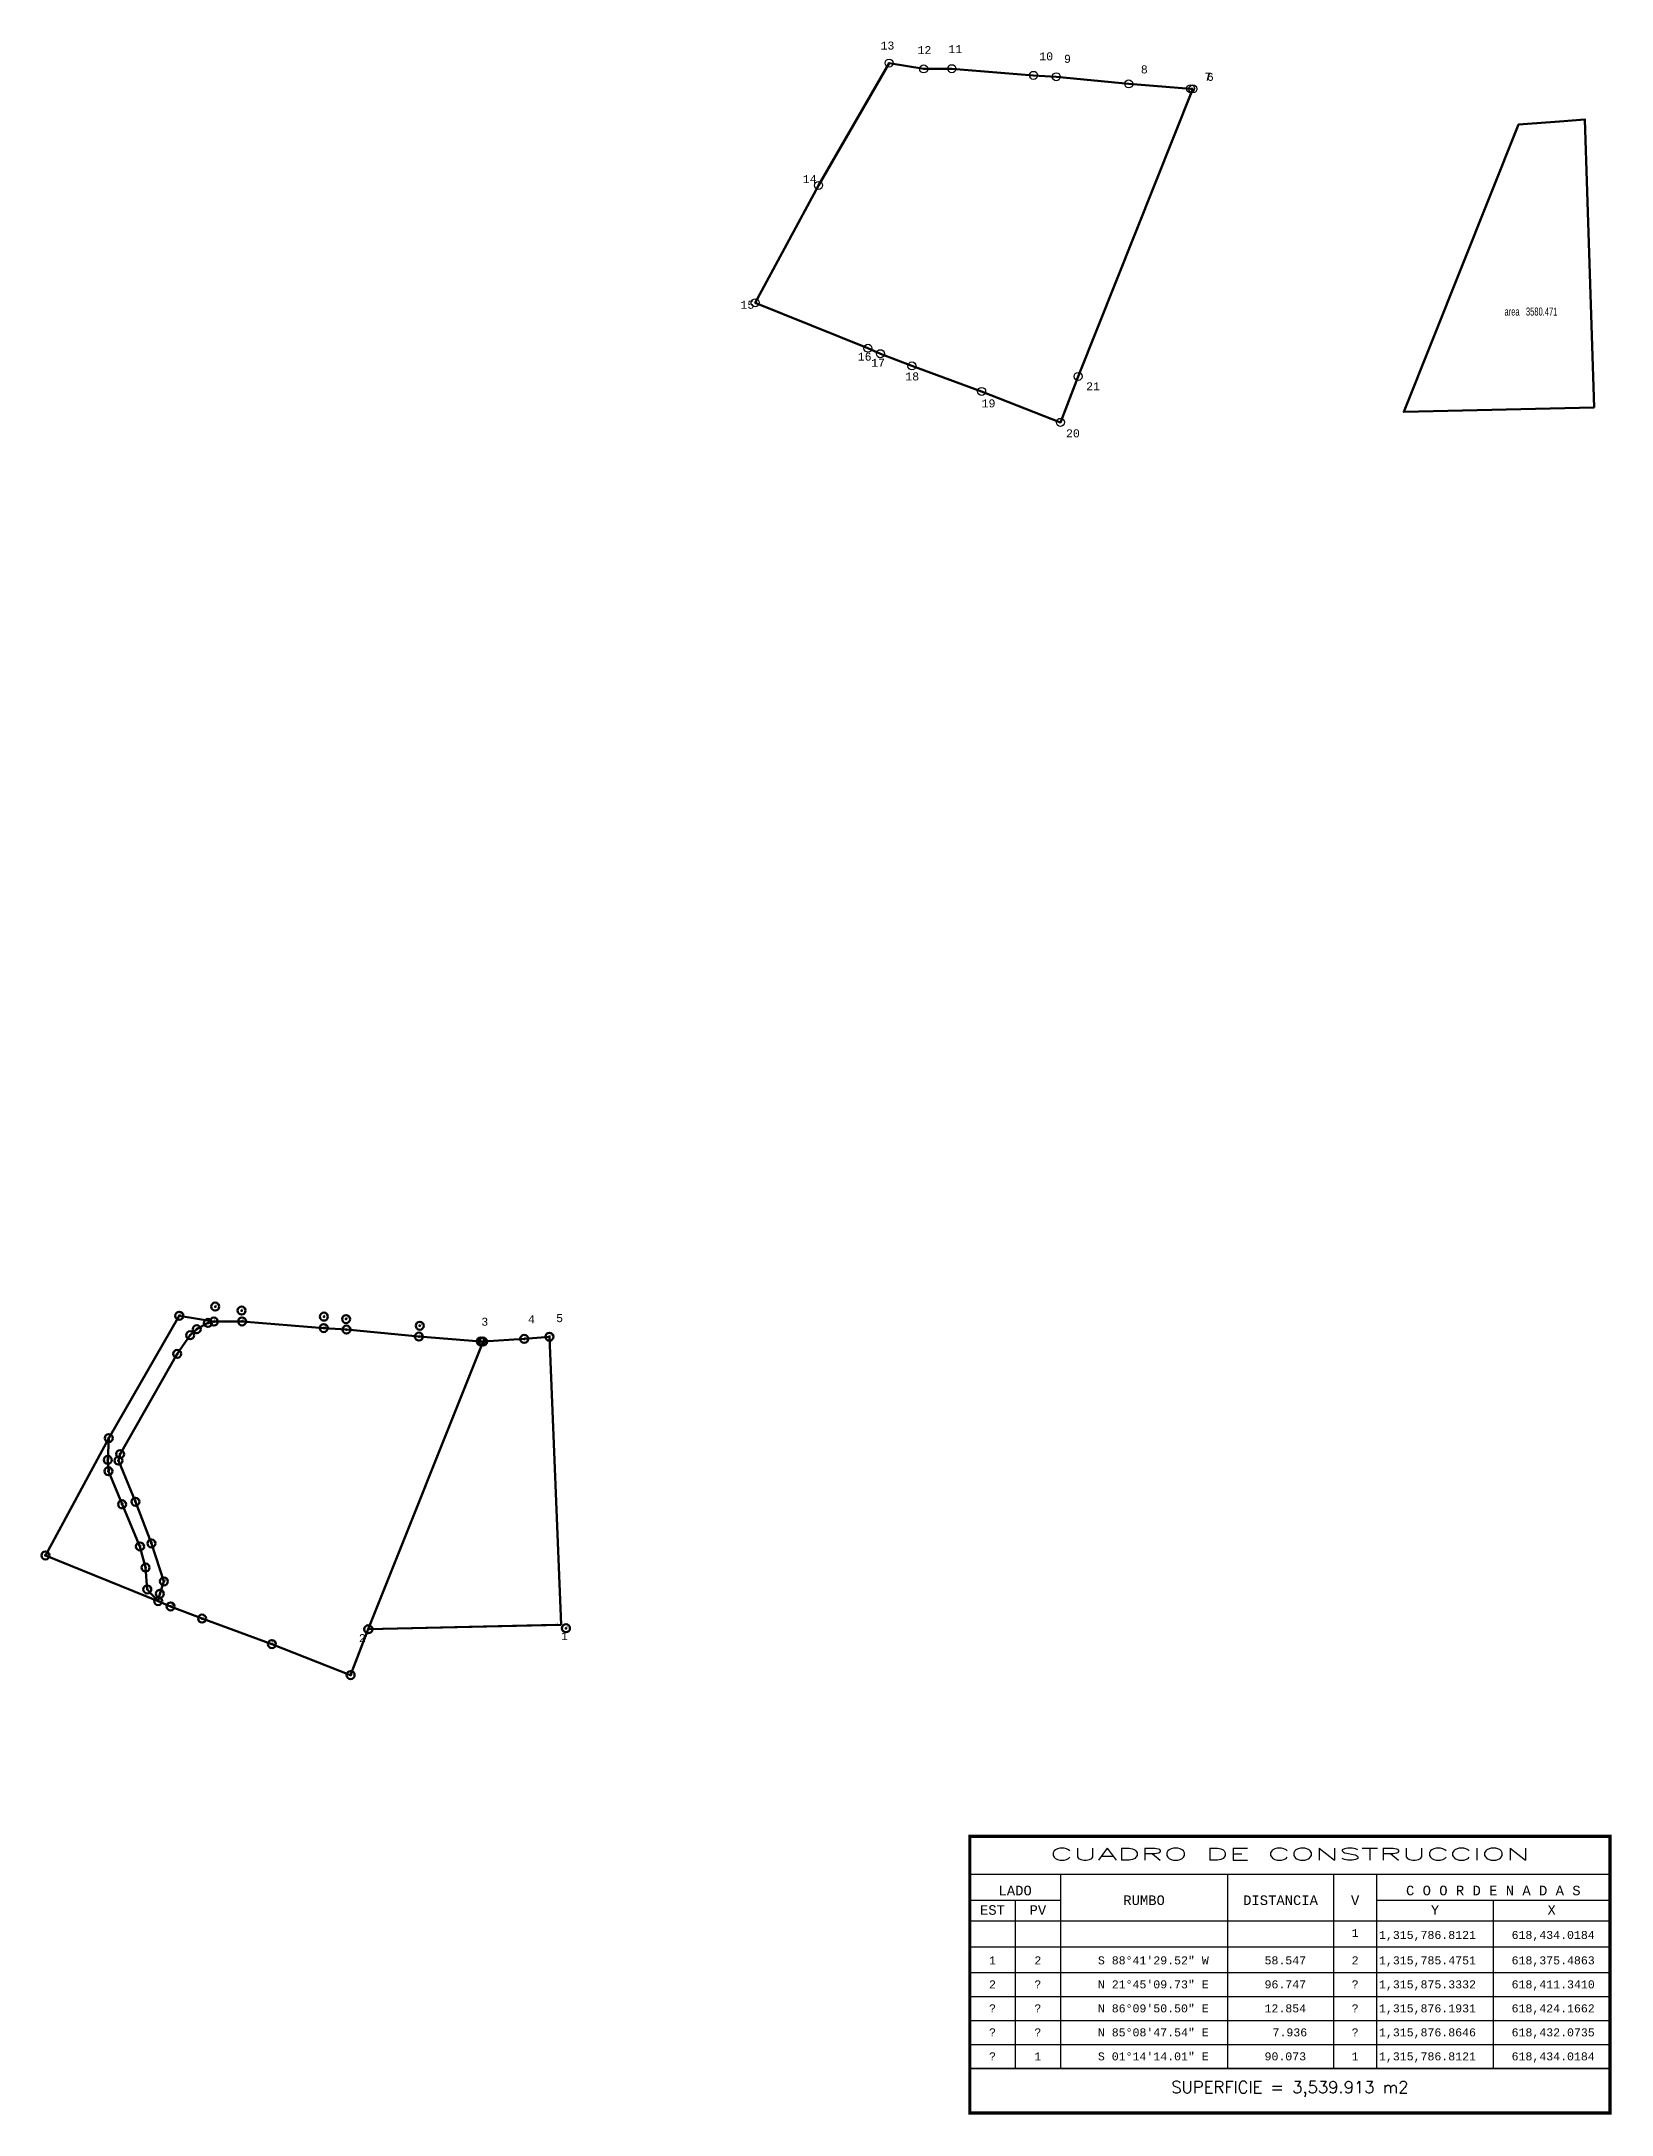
# Model space of a CAD drawing. Header units: millimetres. Extents: x 617900 to 618764, y 1315634 to 1316405.
# Drawn here: x 618273 to 618764, y 1315634 to 1316282 of the extents above; entities that cross this region are included whole.
import ezdxf
from ezdxf.enums import TextEntityAlignment as Align

# ---------------------------------------------------------------- set-up
doc = ezdxf.new("R2010")
doc.units = ezdxf.units.MM
doc.header["$PDMODE"] = 32
doc.header["$PDSIZE"] = 2.5
doc.layers.get('0').update_dxf_attribs({"color": 1, "linetype": 'CONTINUOUS', "lineweight": 100})
for name, color, linetype in [('CVL_CUADCON', 1, 'CONTINUOUS'), ('CVL_CUADCON_LIN', 8, 'CONTINUOUS'), ('CVL_CUADCON_TIT', 1, 'CONTINUOUS'), ('CVL_CUADCON_TX', 2, 'CONTINUOUS'), ('CVL_PUNTO', 2, 'CONTINUOUS'), ('CVL_PUNTO_NUM', 2, 'CONTINUOUS')]:
    doc.layers.add(name, color=color, linetype=linetype)
for name, color, linetype, lineweight in [('Line', 250, 'CONTINUOUS', 100), ('Point', 5, 'CONTINUOUS', 100), ('Point_Name', 1, 'CONTINUOUS', 100)]:
    doc.layers.add(name, color=color, linetype=linetype, lineweight=lineweight)
doc.styles.add('HUECA1', font='hueca1.shx')
doc.styles.add('MONOTXT4', font='monotxt4.shx')
doc.styles.get("Standard").update_dxf_attribs({"font": 'arial.ttf', "width": 0.65})

msp = doc.modelspace()

# ---------------------------------------------------------------- linework, layer by layer
at = {"color": 1}
for points in [[(618633.05, 1316266.75), (618632.33, 1316266.79), (618612.99, 1316268.31), (618590.37, 1316270.53), (618583.27, 1316270.98), (618557.75, 1316273.06), (618548.95, 1316273), (618538.16, 1316274.81), (618516.13, 1316236.59)], [(618516.13, 1316236.59), (618496.35, 1316199.94), (618531.54, 1316185.69), (618535.43, 1316184.01), (618545.26, 1316180.2), (618567.06, 1316172.23), (618591.67, 1316162.56), (618597.19, 1316176.89)], [(618411.34, 1315875.33), (618410.62, 1315875.38), (618391.29, 1315876.9), (618368.67, 1315879.11), (618361.56, 1315879.57), (618336.05, 1315881.64), (618327.24, 1315881.59), (618316.45, 1315883.39), (618294.42, 1315845.17)], [(618294.42, 1315845.17), (618274.65, 1315808.52), (618309.84, 1315794.27), (618313.73, 1315792.59), (618323.56, 1315788.79), (618345.36, 1315780.81), (618369.97, 1315771.14), (618375.49, 1315785.48)]]:
    msp.add_lwpolyline(points, dxfattribs=at)
for points in [[(618597.19, 1316176.89), (618633.05, 1316266.75)], [(618375.49, 1315785.48), (618411.34, 1315875.33)]]:
    msp.add_lwpolyline(points)
at = {"color": 0}
for points in [[(618758.33, 1316167.15), (618755.49, 1316257.19), (618747.58, 1316256.51), (618734.75, 1316255.65), (618698.9, 1316165.8), (618758.33, 1316167.15)], [(618435.69, 1315786.85), (618432.07, 1315876.86), (618424.17, 1315876.19), (618411.34, 1315875.33), (618375.49, 1315785.48), (618435.69, 1315786.85)]]:
    msp.add_lwpolyline(points, dxfattribs=at)
at = {"layer": 'CVL_CUADCON', "color": 1, "linetype": 'Continuous', "const_width": 1, "flags": 128}
msp.add_lwpolyline([(618563.37, 1315720.75), (618763.3, 1315720.75), (618763.3, 1315634.33), (618563.37, 1315634.33)], close=True, dxfattribs=at)
at = {"layer": 'CVL_CUADCON', "color": 1, "linetype": 'Continuous', "const_width": 0.375, "flags": 128}
for points in [[(618563.37, 1315708.88), (618763.3, 1315708.88)], [(618563.37, 1315694.33), (618763.3, 1315694.33)], [(618563.37, 1315648.25), (618763.3, 1315648.25)]]:
    msp.add_lwpolyline(points, dxfattribs=at)
at = {"layer": 'CVL_CUADCON_LIN', "color": 8, "linetype": 'Continuous'}
for p, q in [((618591.69, 1315708.88), (618591.69, 1315648.25)), ((618643.87, 1315708.88), (618643.87, 1315648.25)), ((618676.98, 1315708.88), (618676.98, 1315648.25)), ((618690.44, 1315708.88), (618690.44, 1315648.25)), ((618563.37, 1315700.81), (618591.69, 1315700.81)), ((618577.52, 1315700.81), (618577.52, 1315648.25)), ((618690.44, 1315700.81), (618763.3, 1315700.81)), ((618726.87, 1315700.81), (618726.87, 1315648.25)), ((618563.37, 1315686.19), (618763.3, 1315686.19)), ((618563.37, 1315678.25), (618763.3, 1315678.25)), ((618563.37, 1315670.75), (618763.3, 1315670.75)), ((618563.37, 1315663.25), (618763.3, 1315663.25)), ((618563.37, 1315655.75), (618763.3, 1315655.75)), ((618563.37, 1315648.25), (618763.3, 1315648.25))]:
    msp.add_line(p, q, dxfattribs=at)
at = {"layer": 'CVL_CUADCON_TIT'}
for points in [[(618309.84, 1315794.27), (618310.4, 1315796.56), (618311.62, 1315800.4), (618307.76, 1315812.29), (618302.75, 1315825.3), (618297.43, 1315838.15), (618297.95, 1315840.18), (618315.78, 1315871.5), (618319.82, 1315877.31), (618321.88, 1315879.22), (618325.38, 1315881.17), (618327.24, 1315881.59)], [(618309.84, 1315794.27), (618306.46, 1315797.92), (618305.91, 1315804.72), (618304.17, 1315811.32), (618298.57, 1315824.49), (618294.32, 1315834.85), (618294.11, 1315838.36), (618294.42, 1315845.17)]]:
    msp.add_lwpolyline(points, dxfattribs=at)
at = {"layer": 'CVL_PUNTO', "color": 2}
for p in [(618538.16, 1316274.81), (618548.95, 1316273), (618557.75, 1316273.06), (618583.27, 1316270.98), (618590.37, 1316270.53), (618612.99, 1316268.31), (618632.33, 1316266.79), (618633.05, 1316266.75), (618516.13, 1316236.59), (618496.35, 1316199.94), (618531.54, 1316185.69), (618535.43, 1316184.01), (618545.26, 1316180.2), (618597.19, 1316176.89), (618567.06, 1316172.23), (618591.67, 1316162.56), (618411.34, 1315875.33), (618424.17, 1315876.19), (618432.07, 1315876.86), (618375.49, 1315785.48)]:
    msp.add_point(p, dxfattribs=at)
at = {"layer": 'Line'}
for points in [[(618633.05, 1316266.75, 0), (618632.33, 1316266.79, 0), (618612.99, 1316268.31, 0), (618590.37, 1316270.53, 0), (618583.27, 1316270.98, 0), (618557.75, 1316273.06, 0), (618548.95, 1316273, 0)], [(618304.17, 1315811.32, 0), (618305.91, 1315804.72, 0), (618306.46, 1315797.92, 0), (618309.84, 1315794.27, 0), (618310.4, 1315796.56, 0), (618311.62, 1315800.4, 0), (618307.76, 1315812.29, 0), (618302.75, 1315825.3, 0), (618297.43, 1315838.15, 0), (618297.95, 1315840.18, 0), (618315.78, 1315871.5, 0), (618319.82, 1315877.31, 0), (618321.88, 1315879.22, 0), (618325.38, 1315881.17, 0)], [(618327.24, 1315881.59, 0), (618325.38, 1315881.17, 0)], [(618411.34, 1315875.33, 0), (618410.62, 1315875.38, 0), (618391.29, 1315876.9, 0), (618368.67, 1315879.11, 0), (618361.56, 1315879.57, 0), (618336.05, 1315881.64, 0), (618327.24, 1315881.59, 0)], [(618432.07, 1315876.86, 0), (618424.17, 1315876.19, 0)], [(618424.17, 1315876.19, 0), (618411.34, 1315875.33, 0)], [(618411.34, 1315875.33, 0), (618411.34, 1315875.33, 0)], [(618294.42, 1315845.17, 0), (618294.11, 1315838.36, 0), (618294.32, 1315834.85, 0), (618298.57, 1315824.49, 0), (618304.17, 1315811.32, 0)], [(618274.65, 1315808.52, 0), (618274.65, 1315808.52, 0)], [(618274.65, 1315808.52, 0), (618309.84, 1315794.27, 0)], [(618313.73, 1315792.59, 0), (618309.84, 1315794.27, 0)], [(618313.73, 1315792.59, 0), (618313.73, 1315792.59, 0)], [(618369.97, 1315771.14, 0), (618345.36, 1315780.81, 0), (618323.56, 1315788.79, 0), (618313.73, 1315792.59, 0)], [(618369.97, 1315771.14, 0), (618375.49, 1315785.48, 0), (618434.02, 1315786.81, 0)]]:
    msp.add_polyline3d(points, dxfattribs=at)
at = {"layer": 'Point'}
for p in [(618316.45, 1315883.39, 37.51), (618327.65, 1315886.26, 37.5), (618335.91, 1315885.05, 37.4), (618361.63, 1315883.13, 37.47), (618368.53, 1315882.38, 37.69), (618319.82, 1315877.31, 37.48), (618321.88, 1315879.22, 37.43), (618325.38, 1315881.17, 37.73), (618327.24, 1315881.59, 37.36), (618336.05, 1315881.64, 37.25), (618361.56, 1315879.57, 37.74), (618368.67, 1315879.11, 37.74), (618391.29, 1315876.9, 37.5), (618391.56, 1315880.3, 37.55), (618410.62, 1315875.38, 36.04), (618411.34, 1315875.33, 36.01), (618424.17, 1315876.19, 35.08), (618432.07, 1315876.86, 34.64), (618315.78, 1315871.5, 37.68), (618294.42, 1315845.17, 39.33), (618294.11, 1315838.36, 39.78), (618297.43, 1315838.15, 39.7), (618297.95, 1315840.18, 39.65), (618294.32, 1315834.85, 39.92), (618298.57, 1315824.49, 40.03), (618302.75, 1315825.3, 39.77), (618304.17, 1315811.32, 40.18), (618307.76, 1315812.29, 40.09), (618274.65, 1315808.52, 41.72), (618305.91, 1315804.72, 40.68), (618306.46, 1315797.92, 40.79), (618311.62, 1315800.4, 40.27), (618309.84, 1315794.27, 40.67), (618310.4, 1315796.56, 40.49), (618313.73, 1315792.59, 40.57), (618323.56, 1315788.79, 40.64), (618375.49, 1315785.48, 35.92), (618437.23, 1315785.76, 34.89), (618345.36, 1315780.81, 38.16), (618369.97, 1315771.14, 37.25)]:
    msp.add_point(p, dxfattribs=at)

# ---------------------------------------------------------------- texts
at = {"insert": (618729.71, 1316198.42), "char_height": 2.5, "width": 16.924, "attachment_point": 1}
msp.add_mtext(' area   3580.471', dxfattribs=at)
at = {"layer": 'CVL_CUADCON_TIT', "color": 1, "style": 'HUECA1', "width": 1.758658}
msp.add_text('CUADRO DE CONSTRUCCION', height=3.75, dxfattribs=at).set_placement((618588.37, 1315713.32), (618738.3, 1315713.32), align=Align.FIT)
at = {"layer": 'CVL_CUADCON_TIT', "color": 1, "style": 'MONOTXT4'}
for s, p in [('LADO', (618577.52, 1315702.33)), ('C O O R D E N A D A S', (618726.87, 1315702.33)), ('EST', (618570.44, 1315696.24)), ('PV', (618584.62, 1315696.24)), ('Y', (618708.67, 1315696.24)), ('X', (618745.09, 1315696.24))]:
    msp.add_text(s, height=3, dxfattribs=at).set_placement(p, align=Align.CENTER)
at = {"layer": 'CVL_CUADCON_TIT', "color": 1}
for s, height, style, p in [('RUMBO', 3, 'MONOTXT4', (618617.79, 1315700.8)), ('DISTANCIA', 3, 'MONOTXT4', (618660.42, 1315700.8)), ('V', 3, 'MONOTXT4', (618683.72, 1315700.8)), ('SUPERFICIE = 3,539.913 m2', 3.75, 'HUECA1', (618663.34, 1315641.83))]:
    msp.add_text(s, height=height, dxfattribs=dict(at, style=style)).set_placement(p, align=Align.MIDDLE)
at = {"layer": 'CVL_CUADCON_TX', "color": 2, "style": 'MONOTXT4'}
for s, p in [('1', (618683.71, 1315689.32)), ('1', (618570.44, 1315680.75)), ('2', (618584.61, 1315680.75)), ('2', (618683.71, 1315680.75)), ('2', (618570.44, 1315673.25)), ('?', (618584.61, 1315673.25)), ('?', (618683.71, 1315673.25)), ('?', (618570.44, 1315665.75)), ('?', (618584.61, 1315665.75)), ('?', (618683.71, 1315665.75)), ('?', (618570.44, 1315658.25)), ('?', (618584.61, 1315658.25)), ('?', (618683.71, 1315658.25)), ('?', (618570.44, 1315650.75)), ('1', (618584.61, 1315650.75)), ('1', (618683.71, 1315650.75))]:
    msp.add_text(s, height=2.5, dxfattribs=at).set_placement(p, align=Align.CENTER)
for s, p in [('1,315,786.8121', (618691.17, 1315688.69)), ('618,434.0184', (618732.59, 1315688.69)), ('S 88%%d41\'29.52" W', (618603.37, 1315680.75)), ('58.547', (618655.42, 1315680.75)), ('1,315,785.4751', (618691.17, 1315680.75)), ('618,375.4863', (618732.59, 1315680.75)), ('N 21%%d45\'09.73" E', (618603.37, 1315673.25)), ('96.747', (618655.42, 1315673.25)), ('1,315,875.3332', (618691.17, 1315673.25)), ('618,411.3410', (618732.59, 1315673.25)), ('N 86%%d09\'50.50" E', (618603.37, 1315665.75)), ('12.854', (618655.42, 1315665.75)), ('1,315,876.1931', (618691.17, 1315665.75)), ('618,424.1662', (618732.59, 1315665.75)), ('N 85%%d08\'47.54" E', (618603.37, 1315658.25)), ('7.936', (618657.92, 1315658.25)), ('1,315,876.8646', (618691.17, 1315658.25)), ('618,432.0735', (618732.59, 1315658.25)), ('S 01%%d14\'14.01" E', (618603.37, 1315650.75)), ('90.073', (618655.42, 1315650.75)), ('1,315,786.8121', (618691.17, 1315650.75)), ('618,434.0184', (618732.59, 1315650.75))]:
    msp.add_text(s, height=2.5, dxfattribs=at).set_placement(p)
at = {"layer": 'CVL_PUNTO_NUM', "color": 2, "style": 'MONOTXT4'}
for s, p in [('13', (618535.47, 1316279.03)), ('12', (618547.02, 1316277.62)), ('11', (618556.69, 1316277.94)), ('10', (618585.04, 1316275.66)), ('9', (618592.79, 1316274.9)), ('8', (618616.78, 1316271.58)), ('7', (618636.65, 1316269.31)), ('6', (618637.38, 1316269.25)), ('14', (618511.19, 1316237.33)), ('15', (618491.72, 1316198.05)), ('16', (618528.35, 1316181.84)), ('17', (618532.54, 1316179.93)), ('18', (618543.2, 1316175.65)), ('21', (618599.68, 1316172.56)), ('19', (618567.04, 1316167.23)), ('20', (618593.4, 1316157.87)), ('4', (618425.35, 1315881.05)), ('5', (618434.14, 1315881.42)), ('3', (618410.77, 1315880.3)), ('2', (618372.54, 1315781.44)), ('1', (618435.67, 1315782.09))]:
    msp.add_text(s, height=2.5, dxfattribs=at).set_placement(p)
at = {"layer": 'Point_Name'}
for s, p in [('2p17', (618316.45, 1315883.64)), ('cp16', (618327.65, 1315886.51)), ('cp14', (618335.91, 1315885.3)), ('cp12', (618361.63, 1315883.38)), ('cp10', (618368.53, 1315882.63)), ('cp20', (618319.82, 1315877.56)), ('cp19', (618321.88, 1315879.47)), ('cp18', (618325.38, 1315881.42)), ('2p15', (618327.24, 1315881.84)), ('2p13', (618336.05, 1315881.89)), ('2p11', (618361.56, 1315879.82)), ('2cp9', (618368.67, 1315879.36)), ('2p7', (618391.29, 1315877.15)), ('cp8', (618391.56, 1315880.55)), ('p4', (618424.17, 1315876.44)), ('p3', (618432.07, 1315877.11)), ('cp21', (618315.78, 1315871.75)), ('2p6', (618410.62, 1315875.63)), ('p5', (618411.34, 1315875.58)), ('2p33', (618294.42, 1315845.42)), ('cp34', (618294.11, 1315838.61)), ('cp23', (618297.43, 1315838.4)), ('cp22', (618297.95, 1315840.43)), ('cp35', (618294.32, 1315835.1)), ('cp25', (618298.57, 1315824.74)), ('cp24', (618302.75, 1315825.55)), ('cp26', (618304.17, 1315811.57)), ('cp27', (618307.76, 1315812.54)), ('2p36', (618274.65, 1315808.77)), ('cp29', (618305.91, 1315804.97)), ('cp28', (618311.62, 1315800.65)), ('cp30', (618306.46, 1315798.17)), ('2p32', (618309.84, 1315794.52)), ('cp31', (618310.4, 1315796.81)), ('2p37', (618313.73, 1315792.84)), ('2p38', (618323.56, 1315789.04)), ('2p41', (618375.49, 1315785.73)), ('p2', (618434.02, 1315787.06)), ('p1', (618437.23, 1315786.01)), ('2p39', (618345.36, 1315781.06)), ('2p40', (618369.97, 1315771.39))]:
    msp.add_text(s, height=0.5, dxfattribs=at).set_placement(p)

doc.saveas('drawing.dxf')
